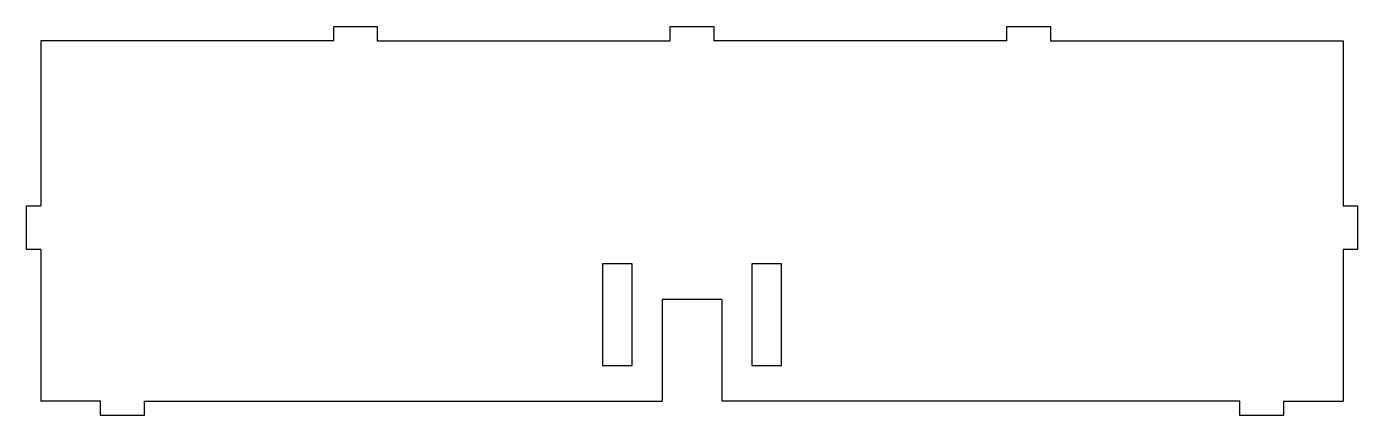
# Model space of a CAD drawing. Header units: millimetres. Extents: x 2402 to 2621, y 510 to 574.
import ezdxf

# ---------------------------------------------------------------- set-up
doc = ezdxf.new("R2010")
doc.units = ezdxf.units.MM

msp = doc.modelspace()

# ---------------------------------------------------------------- linework, layer by layer
for p, q in [((2452.36, 572.09), (2404.04, 572.09)), ((2404.04, 572.09), (2404.04, 552.09)), ((2459.56, 572.09), (2507.87, 572.09)), ((2563.39, 572.09), (2515.07, 572.09)), ((2570.59, 572.09), (2618.91, 572.09)), ((2618.91, 572.09), (2618.91, 552.09)), ((2404.04, 552.09), (2404.04, 544.89)), ((2420.01, 552.09), (2420.01, 552.09)), ((2618.91, 552.09), (2618.91, 544.89)), ((2621.24, 544.89), (2621.24, 537.69)), ((2404.04, 537.69), (2404.04, 512.71)), ((2618.91, 537.69), (2618.91, 512.71)), ((2501.63, 535.35), (2496.71, 535.35)), ((2496.71, 535.35), (2496.71, 518.62)), ((2501.63, 518.62), (2501.63, 535.35)), ((2526.24, 535.35), (2521.32, 535.35)), ((2521.32, 535.35), (2521.32, 518.62)), ((2526.24, 518.62), (2526.24, 535.35)), ((2516.4, 529.45), (2506.55, 529.45)), ((2506.55, 529.45), (2506.55, 512.71)), ((2516.4, 529.45), (2516.4, 512.71)), ((2496.71, 518.62), (2501.63, 518.62)), ((2521.32, 518.62), (2526.24, 518.62)), ((2413.88, 512.71), (2404.04, 512.71)), ((2421.08, 512.71), (2506.55, 512.71)), ((2601.87, 512.71), (2516.4, 512.71)), ((2609.07, 512.71), (2618.91, 512.71)), ((2618.91, 513.64), (2618.91, 512.71))]:
    msp.add_line(p, q)
for points in [[(2452.36, 572.09), (2452.36, 574.42), (2459.56, 574.42), (2459.56, 572.09)], [(2507.87, 572.09), (2507.87, 574.42), (2515.07, 574.42), (2515.07, 572.09)], [(2563.39, 572.09), (2563.39, 574.42), (2570.59, 574.42), (2570.59, 572.09)], [(2404.04, 537.69), (2401.71, 537.69), (2401.71, 544.89), (2404.04, 544.89)], [(2618.91, 544.89), (2621.24, 544.89)], [(2621.24, 537.69), (2618.91, 537.69)], [(2421.08, 512.71), (2421.08, 510.38), (2413.88, 510.38), (2413.88, 512.71)], [(2609.07, 512.71), (2609.07, 510.38), (2601.87, 510.38), (2601.87, 512.71)]]:
    msp.add_lwpolyline(points)

doc.saveas('drawing.dxf')
